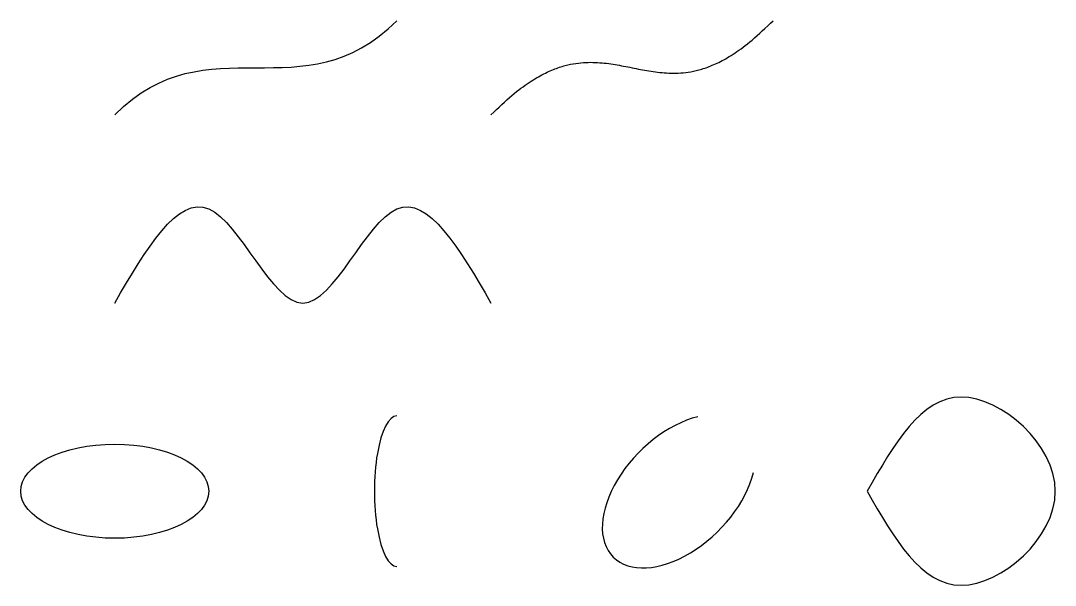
# Model space of a CAD drawing. Header units: metres. Extents: x -10 to 100, y -10 to 50.
import ezdxf

# ---------------------------------------------------------------- set-up
doc = ezdxf.new("R2010")
doc.units = ezdxf.units.M

msp = doc.modelspace()

# ---------------------------------------------------------------- linework, layer by layer
for centre, major_axis, ratio, start_param, end_param in [((30, 0), (0, 8), 0.3, 0, 3.141593), ((60, 0), (7, 7), 0.6, 0.785398, 5.497787)]:
    msp.add_ellipse(centre, major_axis=major_axis, ratio=ratio, start_param=start_param, end_param=end_param)
msp.add_ellipse((0, 0), major_axis=(10, 0), ratio=0.5)
msp.add_open_spline([(0, 40), (10, 50), (20, 40), (30, 50)], degree=3)
msp.add_rational_spline([(40, 40), (50, 50), (60, 40), (70, 50)], [1, 2, 2, 1], degree=3)
for points in [[(0, 20), (10, 30), (20, 20), (30, 30), (40, 20)], [(80, 0), (90, 10), (100, 0), (90, -10), (80, 0)]]:
    msp.add_spline(points, degree=3)

doc.saveas('drawing.dxf')
